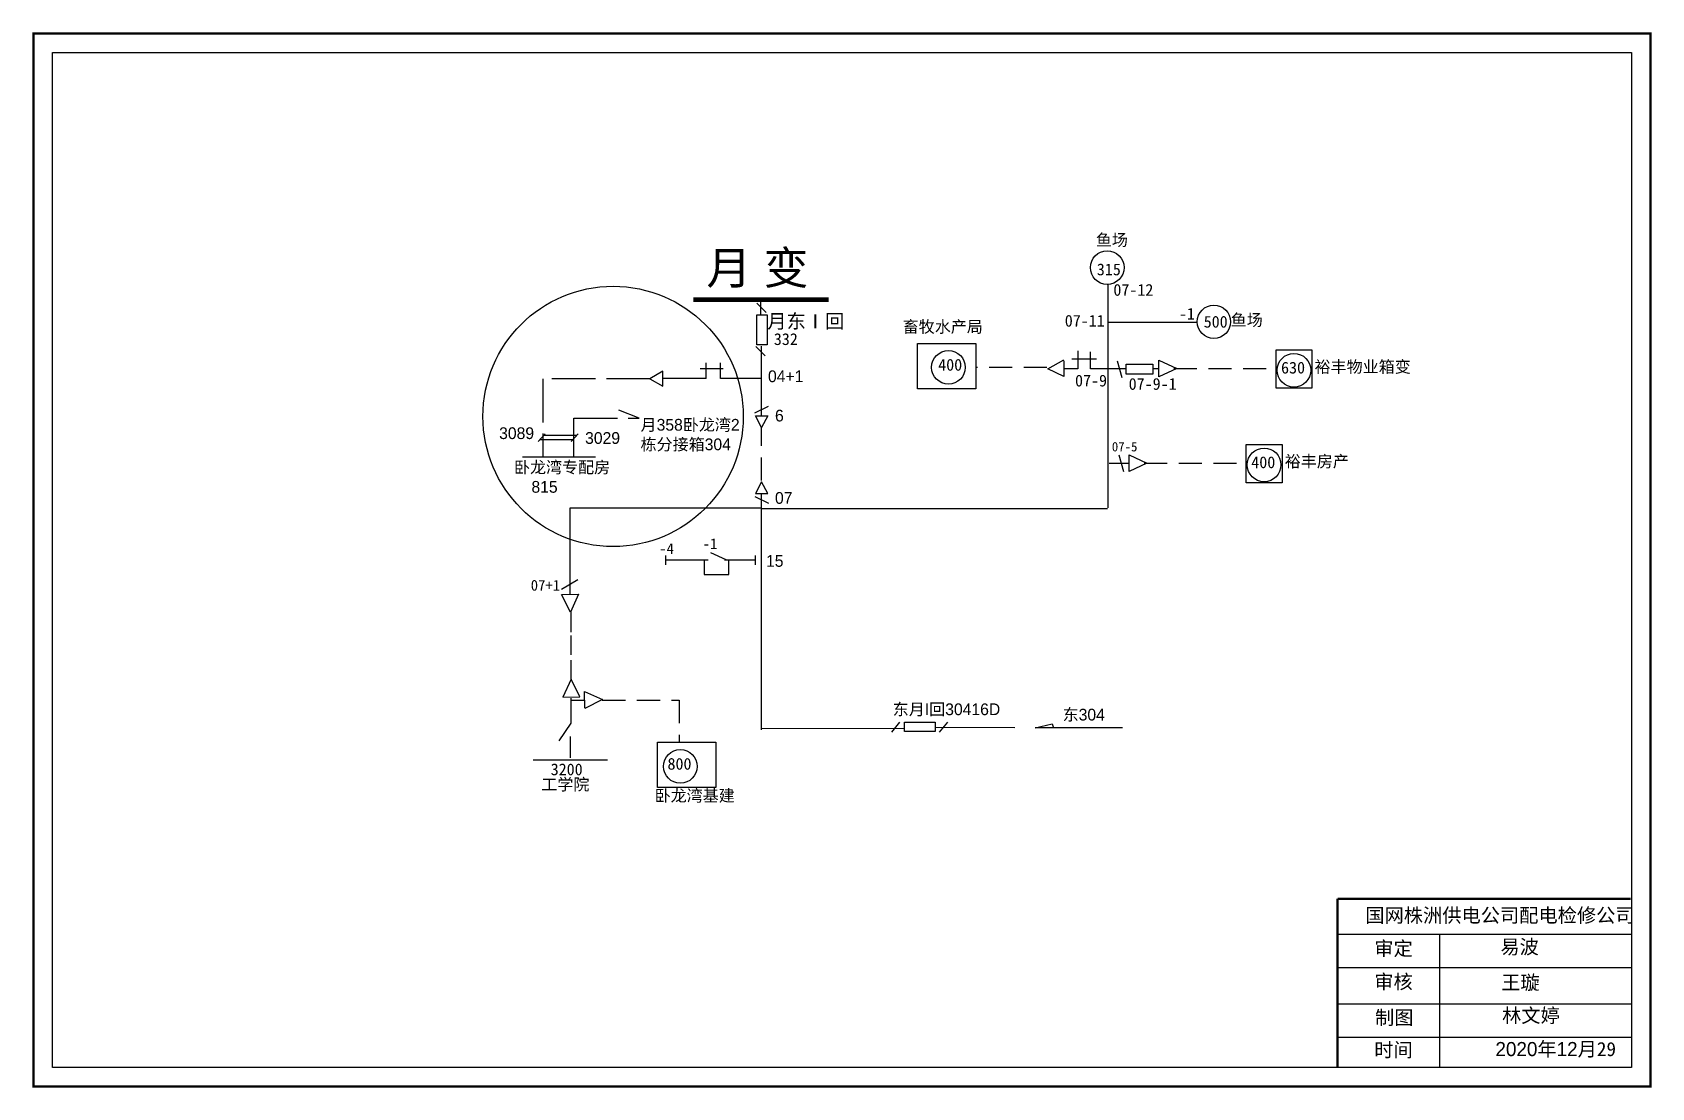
# Model space of a CAD drawing. Extents: x 0 to 344, y 0 to 224.
import ezdxf

# ---------------------------------------------------------------- set-up
doc = ezdxf.new("R2010")
doc.units = 0
doc.header["$LTSCALE"] = 0.774411
doc.linetypes.add('ACAD_ISO02W100', pattern=[15, 12, -3])
doc.linetypes.add('DASHED2', pattern=[9.525, 6.35, -3.175])
doc.layers.get('0').update_dxf_attribs({"linetype": 'CONTINUOUS'})
doc.layers.add('Layer2', color=1, linetype='CONTINUOUS')
doc.styles.get("Standard").update_dxf_attribs({"font": '', "height": 2.5})
doc.styles.add('字体', font='KTGB2312.ttf', dxfattribs={"height": 2.5})
doc.styles.get('Standard').set_extended_font_data('SimSun')

msp = doc.modelspace()

# ---------------------------------------------------------------- linework, layer by layer
at = {"linetype": 'Continuous'}
for p, q in [((228.59, 123.04), (228.59, 170.52)), ((155.82, 164.6), (153.84, 166.58)), ((155.6, 155.37), (153.62, 157.35)), ((222.09, 156.45), (222.09, 152.65)), ((224.84, 152.65), (224.84, 156.24)), ((146.66, 152.62), (141.77, 152.62)), ((143.08, 150.56), (143.08, 153.91)), ((146.13, 150.58), (146.13, 153.93)), ((215.76, 152.65), (219.14, 154.55)), ((219.14, 150.97), (215.76, 152.65)), ((219.14, 154.34), (219.14, 150.97)), ((222.09, 152.65), (219.35, 152.65)), ((220.83, 154.76), (226.11, 154.76)), ((228.64, 152.65), (224.84, 152.65)), ((232.38, 152.65), (228.58, 152.65)), ((231.53, 150.7), (230.54, 154.28)), ((238.05, 152.66), (239.39, 152.66)), ((239.36, 150.92), (239.38, 154.49)), ((243.15, 152.67), (239.36, 150.91)), ((239.38, 154.49), (243.15, 152.67)), ((143.08, 150.56), (133.77, 150.56)), ((154.62, 150.58), (146.13, 150.58)), ((153.37, 143.28), (156.32, 144.69)), ((114.87, 133.8), (114.87, 142.14)), ((128.77, 142.14), (124.5, 143.83)), ((153.51, 142.64), (156.15, 142.64)), ((154.83, 140.13), (153.52, 142.64)), ((156.15, 142.64), (154.83, 140.13)), ((108.82, 138.82), (107.34, 137.18)), ((108.53, 138.49), (115.5, 138.49)), ((115.82, 138.82), (114.34, 137.18)), ((107.71, 137.61), (114.67, 137.61)), ((233.01, 130.79), (233.04, 134.36)), ((233.04, 134.36), (236.8, 132.55)), ((119.53, 133.8), (103.95, 133.8)), ((231.87, 130.7), (230.88, 134.28)), ((236.8, 132.55), (233.01, 130.78)), ((154.83, 128.6), (153.52, 126.08)), ((156.15, 126.08), (154.83, 128.6)), ((153.37, 125.45), (156.32, 124.04)), ((153.51, 126.08), (156.15, 126.08)), ((142.62, 108.84), (147.86, 108.84)), ((114.18, 100.88), (112.3, 104.61)), ((112.31, 104.61), (115.88, 104.7)), ((115.88, 104.7), (114.18, 100.88)), ((114.33, 86.58), (112.57, 82.79)), ((116.15, 82.82), (114.33, 86.58)), ((112.58, 82.79), (116.15, 82.82)), ((117.18, 83.98), (120.99, 82.28)), ((117.26, 80.41), (117.18, 83.98)), ((120.99, 82.28), (117.26, 80.4)), ((184.2, 77.48), (182.46, 75.31)), ((194.38, 77.48), (192.64, 75.31)), ((213.07, 76.28), (216.62, 77.09)), ((231.63, 76.28), (213.07, 76.28)), ((216.62, 77.09), (216.94, 76.28)), ((277.39, 32.38), (339.75, 32.38)), ((299.03, 32.37), (299.03, 4.04)), ((277.39, 25.28), (339.75, 25.28)), ((277.39, 17.53), (339.75, 17.53)), ((277.39, 10.42), (339.75, 10.42))]:
    msp.add_line(p, q, dxfattribs=at)
at = {"linetype": 'ACAD_ISO02W100'}
for p, q in [((154.68, 164.1), (154.68, 167.19)), ((131.15, 150.47), (108.31, 150.47)), ((108.31, 150.47), (108.31, 133.8)), ((114.87, 142.14), (128.77, 142.14))]:
    msp.add_line(p, q, dxfattribs=at)
for p, q in [((228.55, 162.56), (247.46, 162.58)), ((154.76, 157.44), (154.76, 142.78)), ((154.76, 125.93), (154.77, 75.84))]:
    msp.add_line(p, q)
at = {"linetype": 'DASHED2'}
for p, q in [((215.55, 152.87), (200.56, 152.87)), ((242.54, 152.7), (264.27, 152.7)), ((154.84, 128.87), (154.84, 140.29)), ((236.2, 132.57), (257.92, 132.57)), ((120.94, 82.15), (137.31, 82.15)), ((137.31, 82.15), (137.31, 73.2))]:
    msp.add_line(p, q, dxfattribs=at)
at = {"color": 7, "linetype": 'Continuous'}
for p, q in [((228.77, 132.54), (232.88, 132.54)), ((114.05, 122.97), (114.02, 104.57)), ((112.27, 105.78), (115.77, 107.79)), ((114.29, 100.95), (114.29, 96.59)), ((114.29, 95.92), (114.29, 91.76)), ((114.29, 90.68), (114.29, 86.57)), ((114.28, 82.6), (114.28, 77.23)), ((114.28, 77.23), (111.72, 73.47)), ((114.14, 74.41), (114.14, 69.84)), ((106.21, 69.44), (122.08, 69.44))]:
    msp.add_line(p, q, dxfattribs=at)
at = {"color": 0, "linetype": 'Continuous'}
for p, q in [((154.79, 122.95), (114.05, 122.97)), ((154.8, 122.93), (228.46, 122.93)), ((134.42, 112.91), (134.42, 110.94)), ((142.62, 111.98), (142.62, 108.84)), ((147.3, 112.02), (144.07, 113.49)), ((147.86, 108.84), (147.86, 111.98)), ((153.46, 112.91), (153.46, 110.94)), ((114.41, 82.13), (117.17, 82.13))]:
    msp.add_line(p, q, dxfattribs=at)
at = {"color": 0}
for p, q in [((143.46, 111.95), (134.43, 111.95)), ((153.46, 111.95), (146.96, 111.95))]:
    msp.add_line(p, q, dxfattribs=at)
at = {"linetype": 'Continuous', "const_width": 0.5}
msp.add_lwpolyline([(-0.04, 223.94), (343.93, 223.94), (343.93, -0.03), (-0.04, -0.03)], close=True, dxfattribs=at)
at = {"linetype": 'Continuous'}
for points in [[(4, 219.89), (339.89, 219.89), (339.89, 4.02), (4, 4.02)], [(264.28, 156.63), (271.9, 156.63), (271.9, 148.51), (264.28, 148.51)], [(131.08, 150.52), (133.8, 148.94), (133.8, 152.09)], [(232.37, 153.61), (238.08, 153.61), (238.08, 151.47), (232.37, 151.47)], [(257.94, 136.5), (265.56, 136.5), (265.56, 128.38), (257.94, 128.38)], [(185.22, 77.48), (191.77, 77.48), (191.77, 75.45), (185.22, 75.45)]]:
    msp.add_lwpolyline(points, close=True, dxfattribs=at)
for points, const_width in [([(169.13, 167.35), (140.31, 167.32)], 1), ([(277.35, 39.88), (277.35, 4.16)], 0.5), ([(277.39, 39.88), (339.75, 39.88)], 0.5)]:
    msp.add_lwpolyline(points, dxfattribs=dict(at, const_width=const_width))
at = {"linetype": 'ACAD_ISO02W100'}
msp.add_lwpolyline([(156.01, 157.7), (153.8, 157.7), (153.8, 164.1), (156.01, 164.1)], close=True, dxfattribs=at)
at = {"color": 7, "linetype": 'Continuous'}
for points in [[(188, 157.99), (200.4, 157.99), (200.4, 148.35), (188, 148.35)], [(132.69, 73.2), (145.09, 73.2), (145.09, 63.56), (132.69, 63.56)]]:
    msp.add_lwpolyline(points, close=True, dxfattribs=at)
at = {"linetype": 'Continuous'}
for centre in [(228.36, 174.16), (194.59, 152.93), (268.09, 152.32), (261.75, 132.19), (137.56, 68.05)]:
    msp.add_circle(centre, 3.58, dxfattribs=at)
at = {"color": 1, "linetype": 'Continuous'}
msp.add_circle((123.25, 142.5), 27.69, dxfattribs=at)
msp.add_circle((251.07, 162.62), 3.55)
at = {"layer": 'Layer2', "color": 7, "linetype": 'Continuous'}
for p, q in [((154.76, 76.18), (185.31, 76.12)), ((208.71, 76.28), (191.74, 76.34))]:
    msp.add_line(p, q, dxfattribs=at)

# ---------------------------------------------------------------- texts
for s, p in [('鱼场', (225.95, 178.79)), ('-1', (243.62, 163.08)), ('鱼场', (254.64, 161.76))]:
    msp.add_text(s, height=2.5).set_placement(p)
at = {"linetype": 'Continuous', "attachment_point": 1, "style": '字体'}
for s, insert, char_height, width in [('月 变', (143.12, 177.62), 7, 27.4955), ('东304', (218.88, 80.31), 2.5, 10.9756), ('国网株洲供电公司配电检修公司', (283.28, 37.88), 3, 82.0179), ('审定', (285.18, 30.82), 3, 23.4615), ('{\\fSimSun|b0|i0|c134|p2;易波}', (312, 31.17), 3, 23.4615), ('审核', (285.18, 23.76), 3, 23.4615), ('{\\fSimSun|b0|i0|c134|p2;王璇}', (312.18, 23.59), 3, 33.0539), ('制图', (285.34, 16.13), 3, 23.4615), ('{\\fSimSun|b0|i0|c134|p2;林文婷}', (312.37, 16.56), 3, 23.4615), ('时间', (285.18, 9.25), 3, 23.4615), ('2020{\\fSimSun|b0|i0|c134|p2;年}12{\\fSimSun|b0|i0|c134|p2;月29}', (310.96, 9.42), 3, 27.8459)]:
    msp.add_mtext(s, dxfattribs=dict(at, insert=insert, char_height=char_height, width=width))
at = {"attachment_point": 1}
for s, insert, char_height, width in [('315', (226.16, 175.02), 2.5, 4.9053), ('500', (248.89, 163.89), 2.5, 4.9053), ('630', (265.35, 154.12), 2.5, 10.1693), ('07-5', (229.35, 137.06), 2, 4.9053), ('400', (259.01, 133.99), 2.5, 10.1693), ('07+1', (105.72, 107.73), 2.3, 4.9053)]:
    msp.add_mtext(s, dxfattribs=dict(at, insert=insert, char_height=char_height, width=width))
at = {"color": 7, "linetype": 'Continuous', "char_height": 2.5, "width": 9.5643, "attachment_point": 1}
for s, insert in [('07-12', (229.68, 170.67)), ('07-11', (219.34, 164.1)), ('07-9', (221.52, 151.37))]:
    msp.add_mtext(s, dxfattribs=dict(at, insert=insert))
at = {"color": 0, "linetype": 'Continuous', "insert": (156.06, 164.25), "char_height": 3, "width": 17.027, "attachment_point": 1, "style": '字体'}
msp.add_mtext('月东Ⅰ回', dxfattribs=at)
at = {"char_height": 2.5, "attachment_point": 1, "style": '字体'}
for s, insert, width in [('畜牧水产局', (184.86, 162.83), 30.8344), ('04+1', (156.2, 152.29), 4.8377), ('{\\fSimSun|b0|i0|c134|p2;裕丰物业箱变}', (272.48, 154.31), 21.5979), ('月358卧龙湾2栋分接箱304', (129.09, 141.97), 22.2293), ('6', (157.69, 143.92), 4.8377), ('3089', (99, 140.18), 4.8377), ('3029', (117.29, 139.16), 4.8377), ('裕丰房产', (266.14, 134.19), 16.4292), ('卧龙湾专配房\\P    815 ', (102.16, 132.93), 22.2293), ('07', (157.69, 126.41), 4.8377), ('15', (155.78, 113.01), 4.8377), ('工学院', (107.97, 65.47), 16.4292), ('卧龙湾基建', (132.08, 63.08), 20.1944)]:
    msp.add_mtext(s, dxfattribs=dict(at, insert=insert, width=width))
at = {"color": 0, "linetype": 'Continuous', "insert": (157.45, 160.19), "char_height": 2.5, "width": 5.6554, "attachment_point": 1}
msp.add_mtext('332', dxfattribs=at)
at = {"color": 7, "char_height": 2.5, "width": 10.1693, "attachment_point": 1}
for s, insert in [('400', (192.41, 154.73)), ('800', (134.82, 69.85))]:
    msp.add_mtext(s, dxfattribs=dict(at, insert=insert))
at = {"linetype": 'Continuous', "char_height": 2.5, "attachment_point": 1}
for s, insert, width in [('07-9-1', (232.93, 150.66), 9.5643), ('3200', (109.97, 68.67), 7.4704)]:
    msp.add_mtext(s, dxfattribs=dict(at, insert=insert, width=width))
at = {"color": 0, "char_height": 2.3, "width": 4.8377, "attachment_point": 1}
for s, insert in [('-4', (133.06, 115.53)), ('-1', (142.31, 116.56))]:
    msp.add_mtext(s, dxfattribs=dict(at, insert=insert))
at = {"color": 7, "insert": (182.74, 81.45), "char_height": 2.5, "width": 31.0094, "attachment_point": 1, "style": '字体'}
msp.add_mtext('东月I回30416D', dxfattribs=at)

doc.saveas('drawing.dxf')
